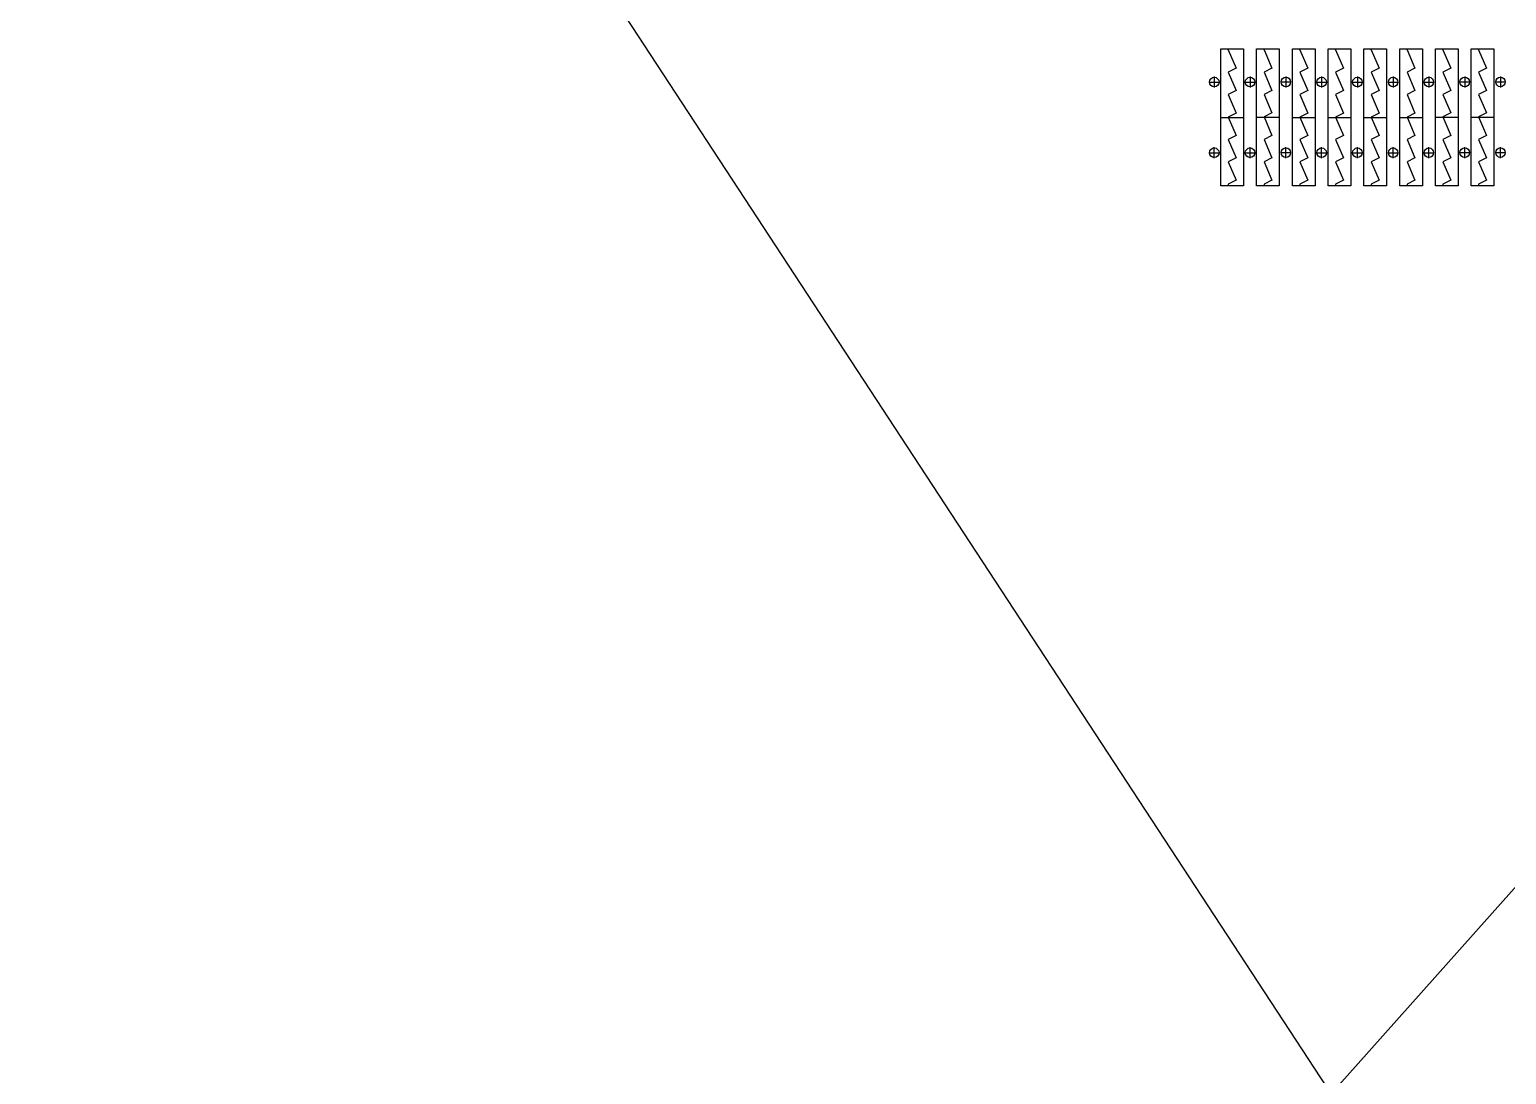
# Model space of a CAD drawing. Header units: millimetres. Extents: x -80926 to 207199, y -554506 to -32322.
# Drawn here: x -10961 to 13820, y -186094 to -168550 of the extents above; entities that cross this region are included whole.
import ezdxf

# ---------------------------------------------------------------- set-up
doc = ezdxf.new("R2010")
doc.units = ezdxf.units.MM

msp = doc.modelspace()

# ---------------------------------------------------------------- linework, layer by layer
at = {"ltscale": 15}
for p, q in [((148024.8818, -32321.723), (-60460.6683, -266579.8913)), ((-80925.7912, -46202.1026), (65730.3415, -270200.2531))]:
    msp.add_line(p, q, dxfattribs=at)
for p, q in [((9027.7404, -168874.7647), (9407.7404, -168874.7647)), ((9027.7404, -171174.7647), (9027.7404, -168874.7647)), ((9151.7404, -168890.4043), (9151.7404, -168874.7647)), ((9151.7404, -168890.4043), (9283.7404, -169199.5337)), ((9407.7404, -168874.7647), (9407.7404, -171174.7647)), ((9628.6295, -168873.9959), (10008.6295, -168873.9959)), ((9628.6295, -171173.9959), (9628.6295, -168873.9959)), ((9752.6295, -168889.6354), (9752.6295, -168873.9959)), ((9752.6295, -168889.6354), (9884.6295, -169198.7649)), ((10008.6295, -168873.9959), (10008.6295, -171173.9959)), ((10228.6295, -168874.7647), (10608.6295, -168874.7647)), ((10228.6295, -171174.7647), (10228.6295, -168874.7647)), ((10352.6295, -168890.4043), (10352.6295, -168874.7647)), ((10352.6295, -168890.4043), (10484.6295, -169199.5337)), ((10608.6295, -168874.7647), (10608.6295, -171174.7647)), ((10828.6295, -168874.7647), (11208.6295, -168874.7647)), ((10828.6295, -171174.7647), (10828.6295, -168874.7647)), ((10952.6295, -168890.4043), (10952.6295, -168874.7647)), ((10952.6295, -168890.4043), (11084.6295, -169199.5337)), ((11208.6295, -168874.7647), (11208.6295, -171174.7647)), ((11428.6295, -168874.7647), (11808.6295, -168874.7647)), ((11428.6295, -171174.7647), (11428.6295, -168874.7647)), ((11552.6295, -168890.4043), (11552.6295, -168874.7647)), ((11552.6295, -168890.4043), (11684.6295, -169199.5337)), ((11808.6295, -168874.7647), (11808.6295, -171174.7647)), ((12028.6295, -168874.7647), (12408.6295, -168874.7647)), ((12028.6295, -171174.7647), (12028.6295, -168874.7647)), ((12152.6295, -168890.4043), (12152.6295, -168874.7647)), ((12152.6295, -168890.4043), (12284.6295, -169199.5337)), ((12408.6295, -168874.7647), (12408.6295, -171174.7647)), ((12629.5187, -168873.9959), (13009.5187, -168873.9959)), ((12629.5187, -171173.9959), (12629.5187, -168873.9959)), ((12753.5187, -168889.6354), (12753.5187, -168873.9959)), ((12753.5187, -168889.6354), (12885.5187, -169198.7649)), ((13009.5187, -168873.9959), (13009.5187, -171173.9959)), ((13229.5187, -168873.227), (13609.5187, -168873.227)), ((13229.5187, -171173.227), (13229.5187, -168873.227)), ((13353.5187, -168888.8666), (13353.5187, -168873.227)), ((13353.5187, -168888.8666), (13485.5187, -169197.996)), ((13609.5187, -168873.227), (13609.5187, -171173.227)), ((9283.7404, -169199.5337), (9151.7404, -169266.6183)), ((9884.6295, -169198.7649), (9752.6295, -169265.8495)), ((10484.6295, -169199.5337), (10352.6295, -169266.6183)), ((11084.6295, -169199.5337), (10952.6295, -169266.6183)), ((11684.6295, -169199.5337), (11552.6295, -169266.6183)), ((12284.6295, -169199.5337), (12152.6295, -169266.6183)), ((12885.5187, -169198.7649), (12753.5187, -169265.8495)), ((13485.5187, -169197.996), (13353.5187, -169265.0806)), ((8829.3887, -169431.5197), (9007.8704, -169431.5197)), ((8917.7404, -169338.9247), (8917.7404, -169525.6524)), ((9151.7404, -169266.6183), (9283.7404, -169575.7477)), ((9429.3887, -169431.5197), (9607.8704, -169431.5197)), ((9517.7404, -169338.9247), (9517.7404, -169525.6524)), ((9752.6295, -169265.8495), (9884.6295, -169574.9789)), ((10030.2778, -169430.7509), (10208.7595, -169430.7509)), ((10118.6295, -169338.1559), (10118.6295, -169524.8836)), ((10352.6295, -169266.6183), (10484.6295, -169575.7477)), ((10630.2778, -169431.5197), (10808.7595, -169431.5197)), ((10718.6295, -169338.9247), (10718.6295, -169525.6524)), ((10952.6295, -169266.6183), (11084.6295, -169575.7477)), ((11230.2778, -169431.5197), (11408.7595, -169431.5197)), ((11318.6295, -169338.9247), (11318.6295, -169525.6524)), ((11552.6295, -169266.6183), (11684.6295, -169575.7477)), ((11830.2778, -169431.5197), (12008.7595, -169431.5197)), ((11918.6295, -169338.9247), (11918.6295, -169525.6524)), ((12152.6295, -169266.6183), (12284.6295, -169575.7477)), ((12430.2778, -169431.5197), (12608.7595, -169431.5197)), ((12518.6295, -169338.9247), (12518.6295, -169525.6524)), ((12753.5187, -169265.8495), (12885.5187, -169574.9789)), ((13031.1669, -169430.7509), (13209.6487, -169430.7509)), ((13119.5187, -169338.1559), (13119.5187, -169524.8836)), ((13353.5187, -169265.0806), (13485.5187, -169574.21)), ((13631.1669, -169429.982), (13809.6487, -169429.982)), ((13719.5187, -169337.387), (13719.5187, -169524.1147)), ((9283.7404, -169575.7477), (9151.7404, -169642.8323)), ((9151.7404, -169642.8323), (9283.7404, -169951.9618)), ((9884.6295, -169574.9789), (9752.6295, -169642.0635)), ((9752.6295, -169642.0635), (9884.6295, -169951.1929)), ((10484.6295, -169575.7477), (10352.6295, -169642.8323)), ((10352.6295, -169642.8323), (10484.6295, -169951.9618)), ((11084.6295, -169575.7477), (10952.6295, -169642.8323)), ((10952.6295, -169642.8323), (11084.6295, -169951.9618)), ((11684.6295, -169575.7477), (11552.6295, -169642.8323)), ((11552.6295, -169642.8323), (11684.6295, -169951.9618)), ((12284.6295, -169575.7477), (12152.6295, -169642.8323)), ((12152.6295, -169642.8323), (12284.6295, -169951.9618)), ((12885.5187, -169574.9789), (12753.5187, -169642.0635)), ((12753.5187, -169642.0635), (12885.5187, -169951.1929)), ((13485.5187, -169574.21), (13353.5187, -169641.2946)), ((13353.5187, -169641.2946), (13485.5187, -169950.4241)), ((9283.7404, -169951.9618), (9151.7404, -170019.0464)), ((9884.6295, -169951.1929), (9752.6295, -170018.2775)), ((10484.6295, -169951.9618), (10352.6295, -170019.0464)), ((11084.6295, -169951.9618), (10952.6295, -170019.0464)), ((11684.6295, -169951.9618), (11552.6295, -170019.0464)), ((12284.6295, -169951.9618), (12152.6295, -170019.0464)), ((12885.5187, -169951.1929), (12753.5187, -170018.2775)), ((13485.5187, -169950.4241), (13353.5187, -170017.5087)), ((9027.7404, -170024.7647), (9407.7404, -170024.7647)), ((9151.7404, -170019.0464), (9283.7404, -170328.1758)), ((9628.6295, -170023.9959), (10008.6295, -170023.9959)), ((9752.6295, -170018.2775), (9884.6295, -170327.4069)), ((10228.6295, -170024.7647), (10608.6295, -170024.7647)), ((10352.6295, -170019.0464), (10484.6295, -170328.1758)), ((10828.6295, -170024.7647), (11208.6295, -170024.7647)), ((10952.6295, -170019.0464), (11084.6295, -170328.1758)), ((11428.6295, -170024.7647), (11808.6295, -170024.7647)), ((11552.6295, -170019.0464), (11684.6295, -170328.1758)), ((12028.6295, -170024.7647), (12408.6295, -170024.7647)), ((12152.6295, -170019.0464), (12284.6295, -170328.1758)), ((12629.5187, -170023.9959), (13009.5187, -170023.9959)), ((12753.5187, -170018.2775), (12885.5187, -170327.4069)), ((13229.5187, -170023.227), (13609.5187, -170023.227)), ((13353.5187, -170017.5087), (13485.5187, -170326.6381)), ((9283.7404, -170328.1758), (9151.7404, -170395.2604)), ((9151.7404, -170395.2604), (9283.7404, -170704.3898)), ((9884.6295, -170327.4069), (9752.6295, -170394.4915)), ((9752.6295, -170394.4915), (9884.6295, -170703.621)), ((10484.6295, -170328.1758), (10352.6295, -170395.2604)), ((10352.6295, -170395.2604), (10484.6295, -170704.3898)), ((11084.6295, -170328.1758), (10952.6295, -170395.2604)), ((10952.6295, -170395.2604), (11084.6295, -170704.3898)), ((11684.6295, -170328.1758), (11552.6295, -170395.2604)), ((11552.6295, -170395.2604), (11684.6295, -170704.3898)), ((12284.6295, -170328.1758), (12152.6295, -170395.2604)), ((12152.6295, -170395.2604), (12284.6295, -170704.3898)), ((12885.5187, -170327.4069), (12753.5187, -170394.4915)), ((12753.5187, -170394.4915), (12885.5187, -170703.621)), ((13485.5187, -170326.6381), (13353.5187, -170393.7227)), ((13353.5187, -170393.7227), (13485.5187, -170702.8521)), ((8829.3887, -170618.0097), (9007.8704, -170618.0097)), ((8917.7404, -170710.6047), (8917.7404, -170523.877)), ((9283.7404, -170704.3898), (9151.7404, -170771.4744)), ((9429.3887, -170618.0097), (9607.8704, -170618.0097)), ((9517.7404, -170710.6047), (9517.7404, -170523.877)), ((9884.6295, -170703.621), (9752.6295, -170770.7056)), ((10030.2778, -170617.2408), (10208.7595, -170617.2408)), ((10118.6295, -170709.8359), (10118.6295, -170523.1081)), ((10484.6295, -170704.3898), (10352.6295, -170771.4744)), ((10630.2778, -170618.0097), (10808.7595, -170618.0097)), ((10718.6295, -170710.6047), (10718.6295, -170523.877)), ((11084.6295, -170704.3898), (10952.6295, -170771.4744)), ((11230.2778, -170618.0097), (11408.7595, -170618.0097)), ((11318.6295, -170710.6047), (11318.6295, -170523.877)), ((11684.6295, -170704.3898), (11552.6295, -170771.4744)), ((11830.2778, -170618.0097), (12008.7595, -170618.0097)), ((11918.6295, -170710.6047), (11918.6295, -170523.877)), ((12284.6295, -170704.3898), (12152.6295, -170771.4744)), ((12430.2778, -170618.0097), (12608.7595, -170618.0097)), ((12518.6295, -170710.6047), (12518.6295, -170523.877)), ((12885.5187, -170703.621), (12753.5187, -170770.7056)), ((13031.1669, -170617.2408), (13209.6487, -170617.2408)), ((13119.5187, -170709.8359), (13119.5187, -170523.1081)), ((13485.5187, -170702.8521), (13353.5187, -170769.9367)), ((13631.1669, -170616.472), (13809.6487, -170616.472)), ((13719.5187, -170709.067), (13719.5187, -170522.3393)), ((9151.7404, -170771.4744), (9283.7404, -171080.6038)), ((9752.6295, -170770.7056), (9884.6295, -171079.835)), ((10352.6295, -170771.4744), (10484.6295, -171080.6038)), ((10952.6295, -170771.4744), (11084.6295, -171080.6038)), ((11552.6295, -170771.4744), (11684.6295, -171080.6038)), ((12152.6295, -170771.4744), (12284.6295, -171080.6038)), ((12753.5187, -170770.7056), (12885.5187, -171079.835)), ((13353.5187, -170769.9367), (13485.5187, -171079.0661)), ((9407.7404, -171174.7647), (9027.7404, -171174.7647)), ((9283.7404, -171080.6038), (9151.7404, -171147.6884)), ((9151.7404, -171147.6884), (9151.7404, -171174.7647)), ((10008.6295, -171173.9959), (9628.6295, -171173.9959)), ((9884.6295, -171079.835), (9752.6295, -171146.9196)), ((9752.6295, -171146.9196), (9752.6295, -171173.9959)), ((10608.6295, -171174.7647), (10228.6295, -171174.7647)), ((10484.6295, -171080.6038), (10352.6295, -171147.6884)), ((10352.6295, -171147.6884), (10352.6295, -171174.7647)), ((11208.6295, -171174.7647), (10828.6295, -171174.7647)), ((11084.6295, -171080.6038), (10952.6295, -171147.6884)), ((10952.6295, -171147.6884), (10952.6295, -171174.7647)), ((11808.6295, -171174.7647), (11428.6295, -171174.7647)), ((11684.6295, -171080.6038), (11552.6295, -171147.6884)), ((11552.6295, -171147.6884), (11552.6295, -171174.7647)), ((12408.6295, -171174.7647), (12028.6295, -171174.7647)), ((12284.6295, -171080.6038), (12152.6295, -171147.6884)), ((12152.6295, -171147.6884), (12152.6295, -171174.7647)), ((13009.5187, -171173.9959), (12629.5187, -171173.9959)), ((12885.5187, -171079.835), (12753.5187, -171146.9196)), ((12753.5187, -171146.9196), (12753.5187, -171173.9959)), ((13609.5187, -171173.227), (13229.5187, -171173.227)), ((13485.5187, -171079.0661), (13353.5187, -171146.1507)), ((13353.5187, -171146.1507), (13353.5187, -171173.227))]:
    msp.add_line(p, q)
for centre in [(8917.7404, -169431.5197), (9517.7404, -169431.5197), (10118.6295, -169430.7509), (10718.6295, -169431.5197), (11318.6295, -169431.5197), (11918.6295, -169431.5197), (12518.6295, -169431.5197), (13119.5187, -169430.7509), (13719.5187, -169429.982), (8917.7404, -170618.0097), (9517.7404, -170618.0097), (10118.6295, -170617.2408), (10718.6295, -170618.0097), (11318.6295, -170618.0097), (11918.6295, -170618.0097), (12518.6295, -170618.0097), (13119.5187, -170617.2408), (13719.5187, -170616.472)]:
    msp.add_circle(centre, 80)

doc.saveas('drawing.dxf')
